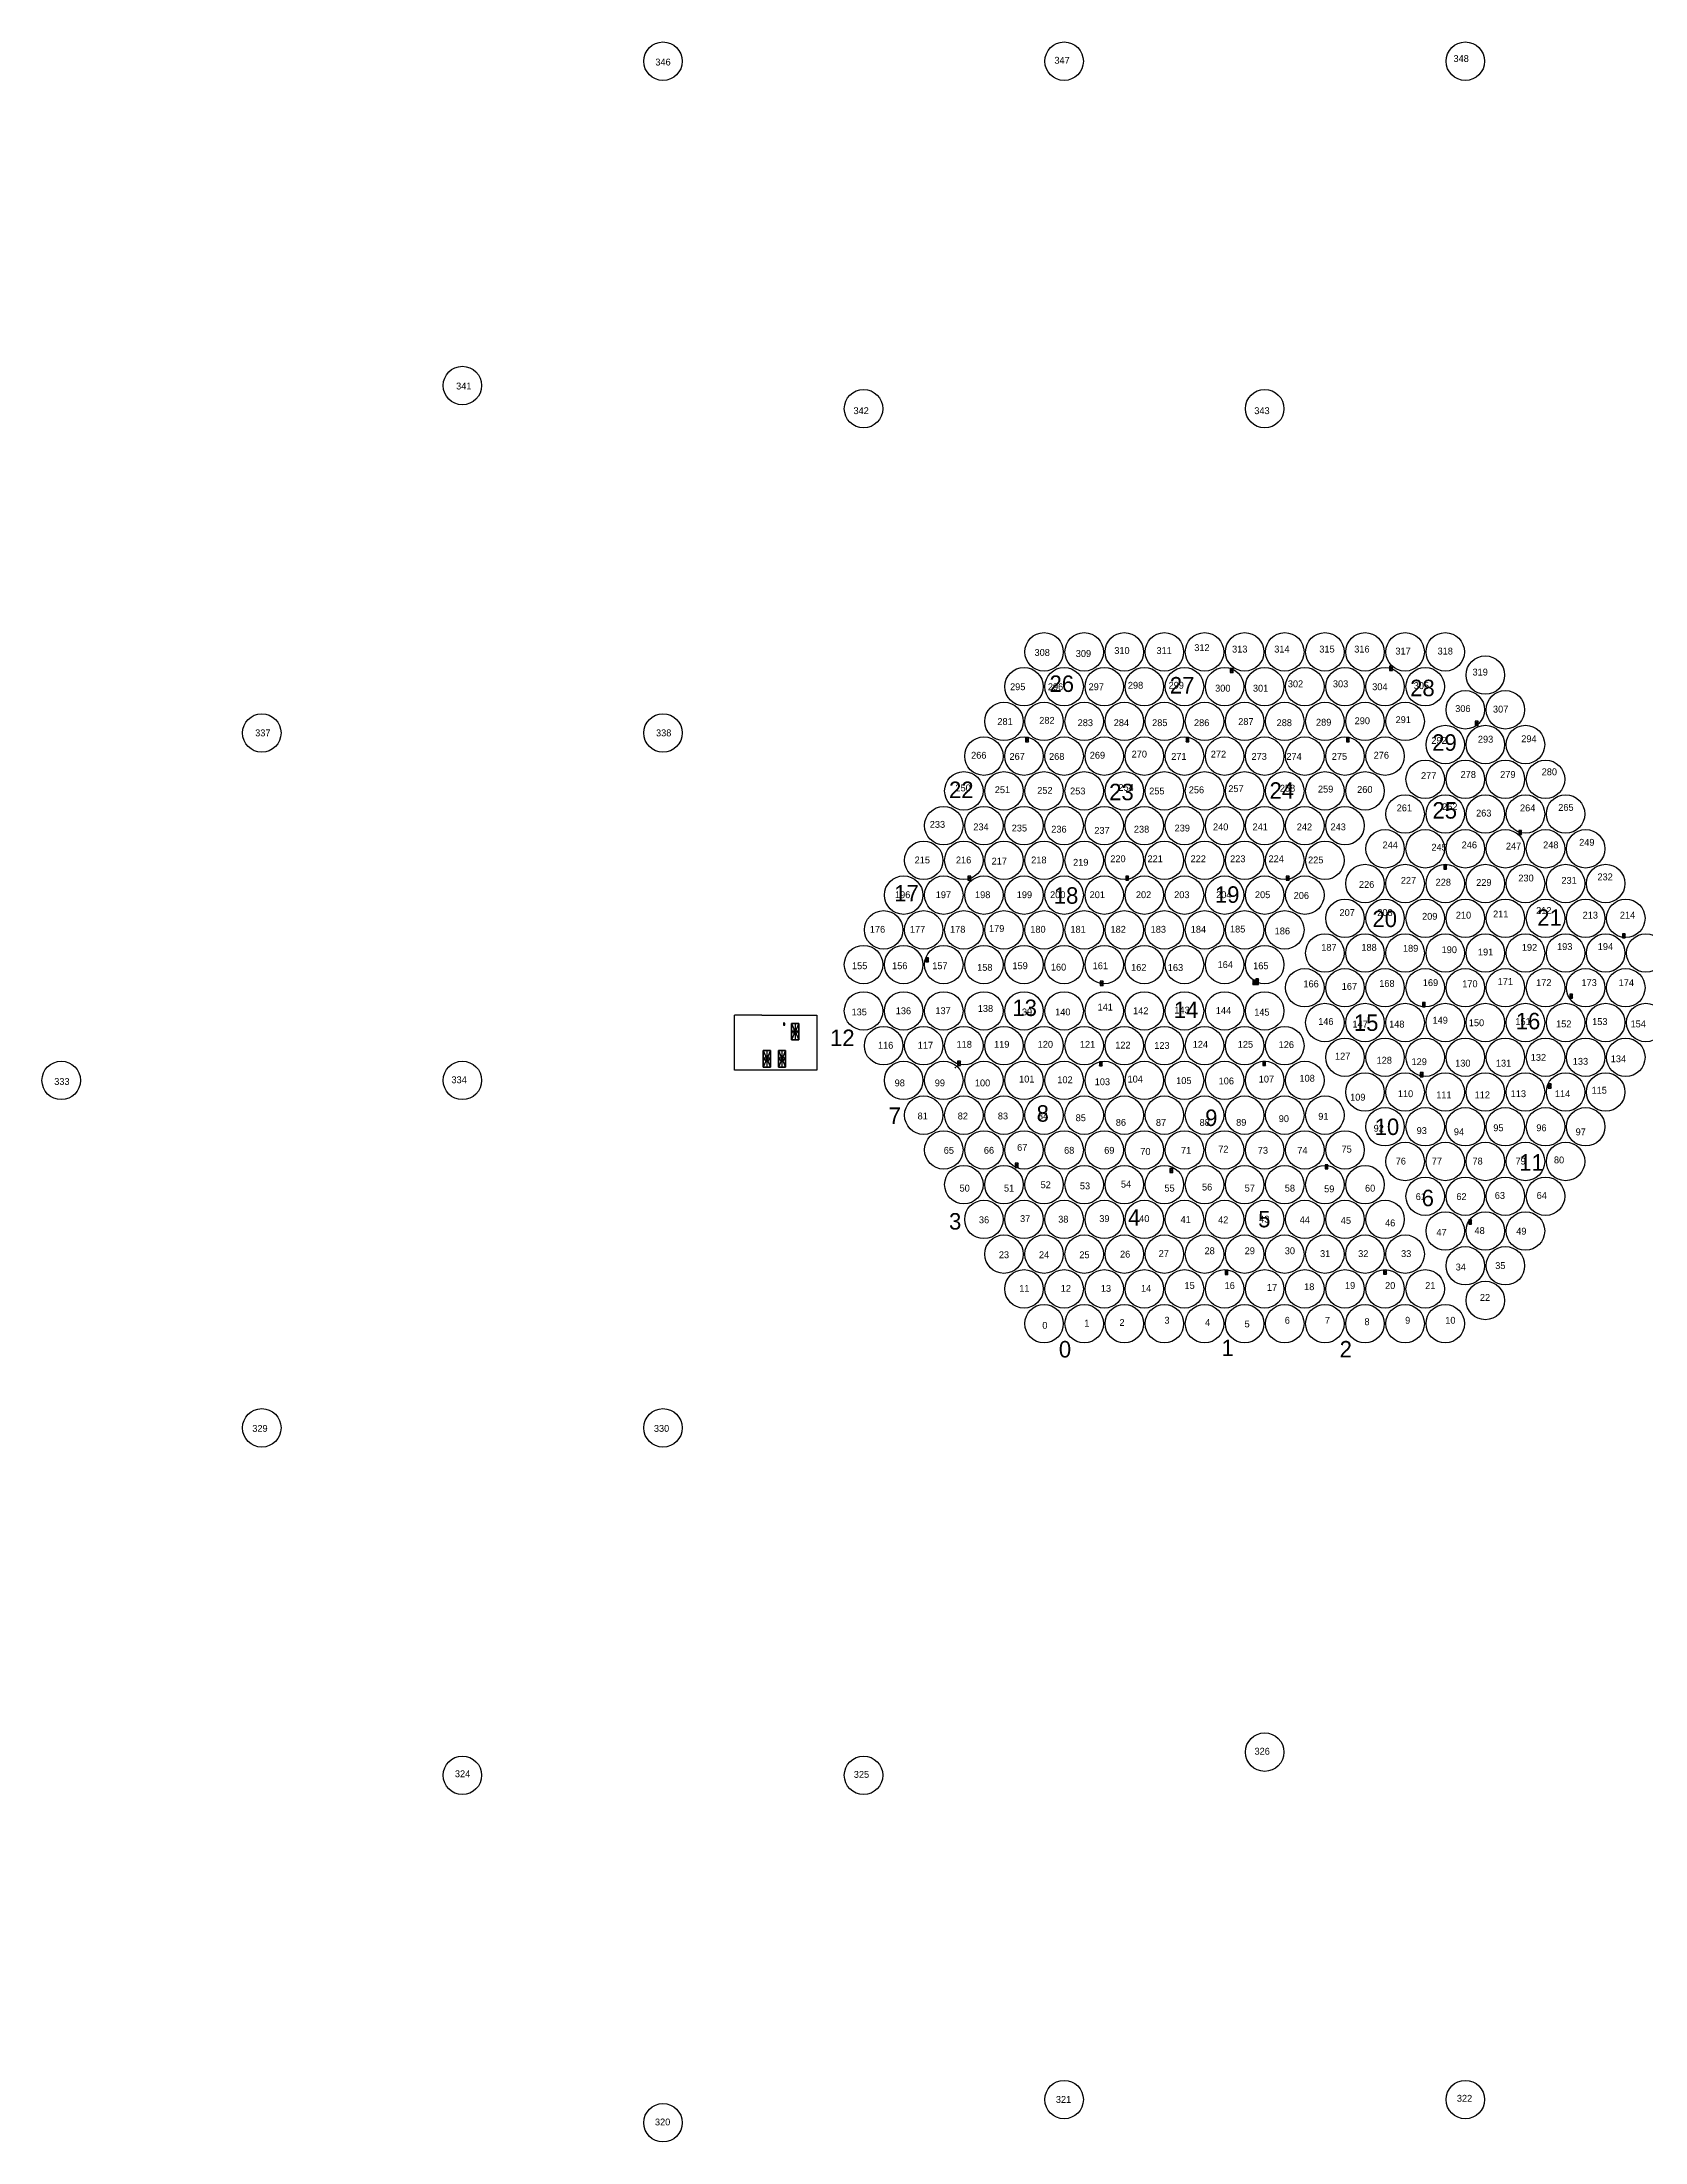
# Model space of a CAD drawing. Header units: millimetres. Extents: x 540537 to 541427, y 6600773 to 6601537.
# Drawn here: x 540537 to 541120, y 6600773 to 6601537 of the extents above; entities that cross this region are included whole.
import ezdxf

# ---------------------------------------------------------------- set-up
doc = ezdxf.new("R2010")
doc.units = ezdxf.units.MM
doc.layers.add('antNumbers', color=7, linetype='Continuous', transparency=0.6)
doc.layers.add('plinth', color=1, linetype='Continuous', transparency=0.4)
for name, color, linetype in [('ao_antennas_outriggers', 7, 'Continuous'), ('container', 6, 'Continuous'), ('n_zoneBlue', 5, 'Continuous'), ('n_zoneCyan', 4, 'Continuous'), ('n_zoneGreen', 3, 'Continuous'), ('n_zoneMagenta', 6, 'Continuous'), ('n_zoneRed', 1, 'Continuous')]:
    doc.layers.add(name, color=color, linetype=linetype)

# ---------------------------------------------------------------- blocks, each defined once
blk = doc.blocks.new('containerWithSites')
at = {"layer": 'container'}
for p, q in [((547161.12, 6600642.03), (547163.72, 6600642.03)), ((547162.42, 6600645.03), (547162.42, 6600639.03))]:
    blk.add_line(p, q, dxfattribs=at)
blk.add_lwpolyline([(547163.72, 6600639.03), (547163.72, 6600645.03), (547161.12, 6600645.03), (547161.12, 6600639.03)], close=True, dxfattribs=at)
blk.add_circle((547162.42, 6600642.03), 0.822, dxfattribs=at)

msp = doc.modelspace()

# ---------------------------------------------------------------- linework, layer by layer
at = {"layer": 'ao_antennas_outriggers'}
for centre in [(540762.9, 6601530.14), (540908.9, 6601530.14), (541054.9, 6601530.14), (540689.9, 6601412.13), (540835.9, 6601403.7), (540981.9, 6601403.7), (540616.9, 6601285.69), (540762.9, 6601285.69), (540543.9, 6601159.25), (540689.9, 6601159.25), (540616.9, 6601032.81), (540762.9, 6601032.81), (540981.9, 6600914.8), (540689.9, 6600906.37), (540835.9, 6600906.37), (540908.9, 6600788.36), (541054.9, 6600788.36), (540762.9, 6600779.93)]:
    msp.add_circle(centre, 7, dxfattribs=at)
at = {"layer": 'container'}
for p, q in [((540798.9, 6601183), (540788.9, 6601183)), ((540788.9, 6601163), (540788.9, 6601183)), ((540807.3, 6601180.14), (540806.77, 6601180.15)), ((540806.77, 6601180.15), (540806.77, 6601179.34)), ((540806.77, 6601179.34), (540807.3, 6601179.34)), ((540807.3, 6601179.34), (540807.3, 6601180.14)), ((540812.3, 6601180), (540809.7, 6601174)), ((540809.7, 6601180), (540812.3, 6601174)), ((540798.9, 6601163), (540788.9, 6601163))]:
    msp.add_line(p, q, dxfattribs=at)
at = {"layer": 'container', "color": 5}
for p, q in [((540802, 6601170.1), (540799.4, 6601164.1)), ((540799.4, 6601170.1), (540802, 6601164.1)), ((540807.5, 6601170.1), (540804.9, 6601164.1)), ((540804.9, 6601170.1), (540807.5, 6601164.1))]:
    msp.add_line(p, q, dxfattribs=at)
at = {"layer": 'container'}
msp.add_lwpolyline([(540798.9, 6601183), (540818.9, 6601183), (540818.9, 6601163), (540798.9, 6601163)], dxfattribs=at)
msp.add_lwpolyline([(540809.7, 6601174), (540809.7, 6601180), (540812.3, 6601180), (540812.3, 6601174)], close=True, dxfattribs=at)
at = {"layer": 'container', "color": 5}
for points in [[(540799.4, 6601164.1), (540799.4, 6601170.1), (540802, 6601170.1), (540802, 6601164.1)], [(540804.9, 6601164.1), (540804.9, 6601170.1), (540807.5, 6601170.1), (540807.5, 6601164.1)]]:
    msp.add_lwpolyline(points, close=True, dxfattribs=at)
at = {"layer": 'n_zoneBlue'}
for centre, radius in [((541033, 6601256.19), 7), ((540908.9, 6601251.97), 7), ((540923.5, 6601251.97), 7), ((540938.1, 6601251.97), 7), ((540952.7, 6601251.97), 7), ((540916.2, 6601239.33), 7), ((540930.8, 6601239.33), 7), ((540945.4, 6601239.33), 7), ((540960, 6601239.33), 7), ((541025.7, 6601243.54), 7), ((541040.3, 6601243.54), 7), ((541054.9, 6601243.54), 7), ((541069.5, 6601243.54), 7), ((541033, 6601230.9), 7), ((541047.6, 6601230.9), 7), ((541062.2, 6601230.9), 7), ((540908.9, 6601226.68), 7), ((540923.5, 6601226.68), 7), ((540938.1, 6601226.68), 7), ((540952.7, 6601226.68), 7), ((541025.7, 6601218.25), 7), ((541040.3, 6601218.25), 7), ((541054.9, 6601218.25), 7), ((541069.5, 6601218.25), 7), ((540901.6, 6601171.89), 7), ((540916.2, 6601171.89), 7), ((540930.8, 6601171.89), 7), ((540945.4, 6601171.89), 7), ((541011.1, 6601167.68), 7), ((541025.7, 6601167.68), 7), ((541040.3, 6601167.68), 7), ((541054.9, 6601167.68), 7), ((540869.35, 6601163.91), 0.1), ((540894.3, 6601159.25), 7), ((540908.9, 6601159.25), 7), ((540923.5, 6601159.25), 7), ((540938.1, 6601159.25), 7), ((541018.4, 6601155.03), 7), ((541033, 6601155.03), 7), ((541047.6, 6601155.03), 7), ((541062.2, 6601155.03), 7), ((540901.6, 6601146.6), 7), ((540916.2, 6601146.6), 7), ((540930.8, 6601146.6), 7), ((540945.4, 6601146.6), 7), ((541025.7, 6601142.39), 7), ((541040.3, 6601142.39), 7), ((541054.9, 6601142.39), 7)]:
    msp.add_circle(centre, radius, dxfattribs=at)
at = {"layer": 'n_zoneCyan'}
for centre in [(541003.8, 6601315.19), (541018.4, 6601315.19), (541033, 6601315.19), (541047.6, 6601315.19), (541025.7, 6601302.55), (541040.3, 6601302.55), (540865.1, 6601251.97), (540879.7, 6601251.97), (540894.3, 6601251.97), (540967.3, 6601251.97), (540981.9, 6601251.97), (540996.5, 6601251.97), (541011.1, 6601251.97), (540857.8, 6601239.33), (540872.4, 6601239.33), (540887, 6601239.33), (540901.6, 6601239.33), (540974.6, 6601239.33), (540989.2, 6601239.33), (541003.8, 6601239.33), (541018.4, 6601230.9), (541091.4, 6601230.9), (541106, 6601230.9), (540850.5, 6601226.68), (540865.1, 6601226.68), (540879.7, 6601226.68), (540894.3, 6601226.68), (540967.3, 6601226.68), (540981.9, 6601226.68), (540996.5, 6601226.68), (541011.1, 6601218.25), (541084.1, 6601218.25), (541113.3, 6601218.25), (541120.6, 6601205.61), (540865.1, 6601184.54), (540879.7, 6601184.54), (540843.2, 6601171.89), (540857.8, 6601171.89), (540872.4, 6601171.89), (540887, 6601171.89), (540960, 6601171.89), (540974.6, 6601171.89), (540989.2, 6601171.89), (541069.5, 6601167.68), (541084.1, 6601167.68), (541098.7, 6601167.68), (541113.3, 6601167.65), (540850.5, 6601159.25), (540865.1, 6601159.25), (540879.7, 6601159.25), (540952.7, 6601159.25), (540967.3, 6601159.25), (540981.9, 6601159.25), (540996.5, 6601159.25), (541076.8, 6601155.03), (541091.4, 6601155.03), (541106, 6601155.03), (540857.8, 6601146.6), (540872.4, 6601146.6), (540887, 6601146.6), (540960, 6601146.6), (540974.6, 6601146.6), (540989.2, 6601146.6), (541003.8, 6601146.6), (541069.5, 6601142.39), (541084.1, 6601142.39), (541098.7, 6601142.39), (541076.8, 6601129.75), (541091.4, 6601129.75), (540923.5, 6601108.67), (540887, 6601096.03), (540901.6, 6601096.03), (540916.2, 6601096.03), (540930.8, 6601096.03), (541003.8, 6601096.03), (541018.4, 6601096.03), (541033, 6601096.03), (540894.3, 6601083.38), (540908.9, 6601083.38), (540923.5, 6601083.38), (540938.1, 6601083.38), (541011.1, 6601083.38), (541025.7, 6601083.38), (541040.3, 6601083.38), (540901.6, 6601070.74), (540916.2, 6601070.74), (540930.8, 6601070.74), (541003.8, 6601070.74), (541018.4, 6601070.74), (541033, 6601070.74), (541047.6, 6601070.74)]:
    msp.add_circle(centre, 7, dxfattribs=at)
at = {"layer": 'n_zoneGreen'}
for centre in [(540945.4, 6601315.19), (540960, 6601315.19), (540974.6, 6601315.19), (540989.2, 6601315.19), (541062.2, 6601306.76), (540894.3, 6601302.55), (540952.7, 6601302.55), (540967.3, 6601302.55), (540981.9, 6601302.55), (541054.9, 6601294.12), (541069.5, 6601294.12), (540887, 6601289.9), (540901.6, 6601289.9), (540916.2, 6601289.9), (540879.7, 6601277.26), (540894.3, 6601277.26), (540908.9, 6601277.26), (540923.5, 6601277.26), (541047.6, 6601281.47), (541062.2, 6601281.47), (541076.8, 6601281.47), (541040.3, 6601268.83), (540872.4, 6601264.61), (540887, 6601264.61), (540901.6, 6601264.61), (540916.2, 6601264.61), (541098.7, 6601218.25), (540843.2, 6601214.04), (540857.8, 6601214.04), (540872.4, 6601214.04), (540887, 6601214.04), (540960, 6601214.04), (540974.6, 6601214.04), (540989.2, 6601214.04), (540835.9, 6601201.4), (540850.5, 6601201.4), (540865.1, 6601201.4), (540879.7, 6601201.4), (540952.7, 6601201.4), (540967.3, 6601201.4), (540981.9, 6601201.4), (541003.8, 6601205.61), (541076.8, 6601205.61), (541091.4, 6601205.61), (541106, 6601205.61), (540996.5, 6601192.97), (541069.5, 6601192.97), (541084.1, 6601192.97), (541098.7, 6601192.97), (541113.3, 6601192.97), (540835.9, 6601184.54), (540850.5, 6601184.54), (540952.7, 6601184.54), (540967.3, 6601184.54), (540981.9, 6601184.54), (541003.8, 6601180.32), (541076.8, 6601180.32), (541091.4, 6601180.32), (541106, 6601180.32), (541120.6, 6601180.32), (540865.1, 6601133.96), (540879.7, 6601133.96), (540894.3, 6601133.96), (540908.9, 6601133.96), (540872.4, 6601121.32), (540887, 6601121.32), (540901.6, 6601121.32), (540916.2, 6601121.32), (540879.7, 6601108.67), (540894.3, 6601108.67), (540908.9, 6601108.67), (540945.4, 6601096.03), (540960, 6601096.03), (540974.6, 6601096.03), (540989.2, 6601096.03), (540952.7, 6601083.38), (540967.3, 6601083.38), (540981.9, 6601083.38), (540996.5, 6601083.38), (540945.4, 6601070.74), (540960, 6601070.74), (540974.6, 6601070.74), (540989.2, 6601070.74)]:
    msp.add_circle(centre, 7, dxfattribs=at)
at = {"layer": 'n_zoneMagenta'}
for centre in [(540930.8, 6601289.9), (540945.4, 6601289.9), (540960, 6601289.9), (540974.6, 6601289.9), (540938.1, 6601277.26), (540952.7, 6601277.26), (540967.3, 6601277.26), (540981.9, 6601277.26), (541054.9, 6601268.83), (541069.5, 6601268.83), (541084.1, 6601268.83), (540930.8, 6601264.61), (540945.4, 6601264.61), (540960, 6601264.61), (540974.6, 6601264.61), (541047.6, 6601256.19), (541062.2, 6601256.19), (541076.8, 6601256.19), (541091.4, 6601256.19), (541084.1, 6601243.54), (541098.7, 6601243.54), (541076.8, 6601230.9), (540923.5, 6601133.96), (540938.1, 6601133.96), (540952.7, 6601133.96), (540967.3, 6601133.96), (541047.6, 6601129.75), (541062.2, 6601129.75), (540930.8, 6601121.32), (540945.4, 6601121.32), (540960, 6601121.32), (540974.6, 6601121.32), (541040.3, 6601117.1), (541054.9, 6601117.1), (541069.5, 6601117.1), (541084.1, 6601117.1), (540938.1, 6601108.67), (540952.7, 6601108.67), (540967.3, 6601108.67), (541047.6, 6601104.46), (541062.2, 6601104.46), (541076.8, 6601104.46), (541054.9, 6601091.81), (541069.5, 6601091.81), (541062.2, 6601079.17)]:
    msp.add_circle(centre, 7, dxfattribs=at)
at = {"layer": 'n_zoneRed'}
for centre in [(540901.6, 6601315.19), (540916.2, 6601315.19), (540930.8, 6601315.19), (540908.9, 6601302.55), (540923.5, 6601302.55), (540938.1, 6601302.55), (540996.5, 6601302.55), (541011.1, 6601302.55), (540989.2, 6601289.9), (541003.8, 6601289.9), (541018.4, 6601289.9), (541033, 6601289.9), (540996.5, 6601277.26), (541011.1, 6601277.26), (541025.7, 6601277.26), (540989.2, 6601264.61), (541003.8, 6601264.61), (541018.4, 6601264.61), (540901.6, 6601214.04), (540916.2, 6601214.04), (540930.8, 6601214.04), (540945.4, 6601214.04), (540894.3, 6601201.4), (540908.9, 6601201.4), (540923.5, 6601201.4), (540938.1, 6601201.4), (541018.4, 6601205.61), (541033, 6601205.61), (541047.6, 6601205.61), (541062.2, 6601205.61), (541011.1, 6601192.97), (541025.7, 6601192.97), (541040.3, 6601192.97), (541054.9, 6601192.97), (540894.3, 6601184.54), (540908.9, 6601184.54), (540923.5, 6601184.54), (540938.1, 6601184.54), (541018.4, 6601180.32), (541033, 6601180.32), (541047.6, 6601180.32), (541062.2, 6601180.32), (540981.9, 6601133.96), (540996.5, 6601133.96), (541011.1, 6601133.96), (541033, 6601129.75), (540989.2, 6601121.32), (541003.8, 6601121.32), (541018.4, 6601121.32), (540981.9, 6601108.67), (540996.5, 6601108.67), (541011.1, 6601108.67), (541025.7, 6601108.67)]:
    msp.add_circle(centre, 7, dxfattribs=at)
at = {"layer": 'plinth'}
for p, q in [((540969.38, 6601309.16), (540969.38, 6601307.66)), ((540970.38, 6601309.16), (540969.38, 6601309.16)), ((540969.38, 6601309.16), (540970.38, 6601307.66)), ((540970.38, 6601309.16), (540969.38, 6601307.66)), ((540969.38, 6601307.66), (540970.38, 6601307.66)), ((540970.38, 6601307.66), (540970.38, 6601309.16)), ((541027.36, 6601309.96), (541027.36, 6601308.46)), ((541028.36, 6601309.96), (541027.36, 6601309.96)), ((541027.36, 6601309.96), (541028.36, 6601308.46)), ((541028.36, 6601309.96), (541027.36, 6601308.46)), ((541027.36, 6601308.46), (541028.36, 6601308.46)), ((541028.36, 6601308.46), (541028.36, 6601309.96)), ((540894.87, 6601283.98), (540894.87, 6601282.48)), ((540895.87, 6601283.98), (540894.87, 6601283.98)), ((540894.87, 6601283.98), (540895.87, 6601282.48)), ((540895.87, 6601283.98), (540894.87, 6601282.48)), ((540894.87, 6601282.48), (540895.87, 6601282.48)), ((540895.87, 6601282.48), (540895.87, 6601283.98)), ((540953.27, 6601283.98), (540953.27, 6601282.48)), ((540954.27, 6601283.98), (540953.27, 6601283.98)), ((540953.27, 6601283.98), (540954.27, 6601282.48)), ((540954.27, 6601283.98), (540953.27, 6601282.48)), ((540953.27, 6601282.48), (540954.27, 6601282.48)), ((540954.27, 6601282.48), (540954.27, 6601283.98)), ((541011.67, 6601283.98), (541011.67, 6601282.48)), ((541012.67, 6601283.98), (541011.67, 6601283.98)), ((541011.67, 6601283.98), (541012.67, 6601282.48)), ((541012.67, 6601283.98), (541011.67, 6601282.48)), ((541011.67, 6601282.48), (541012.67, 6601282.48)), ((541012.67, 6601282.48), (541012.67, 6601283.98)), ((541058.55, 6601289.96), (541058.55, 6601288.46)), ((541059.55, 6601289.96), (541058.55, 6601289.96)), ((541058.55, 6601289.96), (541059.55, 6601288.46)), ((541059.55, 6601289.96), (541058.55, 6601288.46)), ((541058.55, 6601288.46), (541059.55, 6601288.46)), ((541059.55, 6601288.46), (541059.55, 6601289.96)), ((541074.34, 6601250.22), (541074.34, 6601248.72)), ((541075.34, 6601250.22), (541074.34, 6601250.22)), ((541074.34, 6601250.22), (541075.34, 6601248.72)), ((541075.34, 6601250.22), (541074.34, 6601248.72)), ((541074.34, 6601248.72), (541075.34, 6601248.72)), ((541075.34, 6601248.72), (541075.34, 6601250.22)), ((541047.1, 6601237.64), (541047.1, 6601236.14)), ((541048.1, 6601237.64), (541047.1, 6601237.64)), ((541047.1, 6601237.64), (541048.1, 6601236.14)), ((541048.1, 6601237.64), (541047.1, 6601236.14)), ((541048.1, 6601236.14), (541048.1, 6601237.64)), ((540873.89, 6601233.6), (540873.89, 6601232.1)), ((540874.89, 6601233.6), (540873.89, 6601233.6)), ((540873.89, 6601233.6), (540874.89, 6601232.1)), ((540874.89, 6601233.6), (540873.89, 6601232.1)), ((540873.89, 6601232.1), (540874.89, 6601232.1)), ((540874.89, 6601232.1), (540874.89, 6601233.6)), ((540931.34, 6601233.59), (540931.34, 6601232.09)), ((540932.34, 6601233.59), (540931.34, 6601233.59)), ((540931.34, 6601233.59), (540932.34, 6601232.09)), ((540932.34, 6601233.59), (540931.34, 6601232.09)), ((540931.34, 6601232.09), (540932.34, 6601232.09)), ((540932.34, 6601232.09), (540932.34, 6601233.59)), ((540989.74, 6601233.59), (540989.74, 6601232.09)), ((540990.74, 6601233.59), (540989.74, 6601233.59)), ((540989.74, 6601233.59), (540990.74, 6601232.09)), ((540990.74, 6601233.59), (540989.74, 6601232.09)), ((540989.74, 6601232.09), (540990.74, 6601232.09)), ((540990.74, 6601232.09), (540990.74, 6601233.59)), ((541047.1, 6601236.14), (541048.1, 6601236.14)), ((541112.08, 6601212.58), (541112.08, 6601211.08)), ((541113.08, 6601212.58), (541112.08, 6601212.58)), ((541112.08, 6601212.58), (541113.08, 6601211.08)), ((541113.08, 6601212.58), (541112.08, 6601211.08)), ((541112.08, 6601211.08), (541113.08, 6601211.08)), ((541113.08, 6601211.08), (541113.08, 6601212.58)), ((540858.59, 6601203.85), (540858.59, 6601202.35)), ((540859.59, 6601203.85), (540858.59, 6601203.85)), ((540858.59, 6601203.85), (540859.59, 6601202.35)), ((540859.59, 6601203.85), (540858.59, 6601202.35)), ((540858.59, 6601202.35), (540859.59, 6601202.35)), ((540859.59, 6601202.35), (540859.59, 6601203.85)), ((540922.07, 6601195.33), (540922.07, 6601193.83)), ((540923.07, 6601195.33), (540922.07, 6601195.33)), ((540922.07, 6601195.33), (540923.07, 6601193.83)), ((540923.07, 6601195.33), (540922.07, 6601193.83)), ((540922.07, 6601193.83), (540923.07, 6601193.83)), ((540923.07, 6601193.83), (540923.07, 6601195.33)), ((540977.54, 6601195.68), (540977.54, 6601194.18)), ((540978.54, 6601195.68), (540977.54, 6601195.68)), ((540977.54, 6601195.68), (540978.54, 6601194.18)), ((540978.54, 6601195.68), (540977.54, 6601194.18)), ((540977.54, 6601194.18), (540978.54, 6601194.18)), ((540978.54, 6601194.18), (540978.54, 6601195.68)), ((541092.93, 6601190.67), (541092.93, 6601189.17)), ((541093.93, 6601190.67), (541092.93, 6601190.67)), ((541092.93, 6601190.67), (541093.93, 6601189.17)), ((541093.93, 6601190.67), (541092.93, 6601189.17)), ((541093.93, 6601189.17), (541093.93, 6601190.67)), ((541039.35, 6601187.55), (541039.35, 6601186.05)), ((541040.35, 6601187.55), (541039.35, 6601187.55)), ((541039.35, 6601187.55), (541040.35, 6601186.05)), ((541040.35, 6601187.55), (541039.35, 6601186.05)), ((541039.35, 6601186.05), (541040.35, 6601186.05)), ((541040.35, 6601186.05), (541040.35, 6601187.55)), ((541092.93, 6601189.17), (541093.93, 6601189.17)), ((540870.14, 6601166.23), (540870.14, 6601164.73)), ((540871.14, 6601166.23), (540870.14, 6601166.23)), ((540870.14, 6601166.23), (540871.14, 6601164.73)), ((540871.14, 6601166.23), (540870.14, 6601164.73)), ((540870.14, 6601164.73), (540871.14, 6601164.73)), ((540871.14, 6601164.73), (540871.14, 6601166.23)), ((540921.71, 6601166.05), (540921.71, 6601164.55)), ((540922.71, 6601166.05), (540921.71, 6601166.05)), ((540921.71, 6601166.05), (540922.71, 6601164.55)), ((540922.71, 6601166.05), (540921.71, 6601164.55)), ((540921.71, 6601164.55), (540922.71, 6601164.55)), ((540922.71, 6601164.55), (540922.71, 6601166.05)), ((540981.17, 6601166.17), (540981.17, 6601164.67)), ((540982.17, 6601166.17), (540981.17, 6601166.17)), ((540981.17, 6601166.17), (540982.17, 6601164.67)), ((540982.17, 6601166.17), (540981.17, 6601164.67)), ((540981.17, 6601164.67), (540982.17, 6601164.67)), ((540982.17, 6601164.67), (540982.17, 6601166.17)), ((541038.53, 6601162.1), (541038.53, 6601160.6)), ((541039.53, 6601162.1), (541038.53, 6601162.1)), ((541038.53, 6601162.1), (541039.53, 6601160.6)), ((541039.53, 6601162.1), (541038.53, 6601160.6)), ((541038.53, 6601160.6), (541039.53, 6601160.6)), ((541039.53, 6601160.6), (541039.53, 6601162.1)), ((541085.11, 6601157.95), (541085.11, 6601156.45)), ((541086.11, 6601157.95), (541085.11, 6601157.95)), ((541085.11, 6601157.95), (541086.11, 6601156.45)), ((541086.11, 6601157.95), (541085.11, 6601156.45)), ((541085.11, 6601156.45), (541086.11, 6601156.45)), ((541086.11, 6601156.45), (541086.11, 6601157.95)), ((540891.12, 6601129.09), (540891.12, 6601127.59)), ((540892.12, 6601129.09), (540891.12, 6601129.09)), ((540891.12, 6601129.09), (540892.12, 6601127.59)), ((540892.12, 6601129.09), (540891.12, 6601127.59)), ((540891.12, 6601127.59), (540892.12, 6601127.59)), ((540891.12, 6601127.59), (540891.24, 6601127.59)), ((540892.12, 6601127.59), (540891.83, 6601127.59)), ((540892.12, 6601127.59), (540892.12, 6601129.09)), ((540892.12, 6601127.59), (540892.12, 6601127.59)), ((540947.41, 6601127.25), (540947.41, 6601125.75)), ((540948.41, 6601127.25), (540947.41, 6601127.25)), ((540947.41, 6601127.25), (540948.41, 6601125.75)), ((540948.41, 6601127.25), (540947.41, 6601125.75)), ((540947.41, 6601127.25), (540947.41, 6601125.75)), ((540948.41, 6601127.25), (540947.41, 6601127.25)), ((540947.41, 6601127.25), (540948.41, 6601125.75)), ((540948.41, 6601127.25), (540947.41, 6601125.75)), ((540947.41, 6601125.75), (540948.41, 6601125.75)), ((540947.41, 6601125.75), (540948.41, 6601125.75)), ((540948.41, 6601125.75), (540948.41, 6601127.25)), ((540948.41, 6601125.75), (540948.41, 6601127.25)), ((541003.88, 6601128.57), (541003.88, 6601127.07)), ((541004.88, 6601128.57), (541003.88, 6601128.57)), ((541003.88, 6601128.57), (541004.88, 6601127.07)), ((541004.88, 6601128.57), (541003.88, 6601127.07)), ((541003.88, 6601128.57), (541003.88, 6601127.07)), ((541004.88, 6601128.57), (541003.88, 6601128.57)), ((541003.88, 6601128.57), (541004.88, 6601127.07)), ((541004.88, 6601128.57), (541003.88, 6601127.07)), ((541003.88, 6601127.07), (541004.88, 6601127.07)), ((541003.88, 6601127.07), (541004.88, 6601127.07)), ((541004.88, 6601127.07), (541004.88, 6601128.57)), ((541004.88, 6601127.07), (541004.88, 6601128.57)), ((541056.2, 6601108.46), (541056.2, 6601106.96)), ((541057.2, 6601108.46), (541056.2, 6601108.46)), ((541056.2, 6601108.46), (541057.2, 6601106.96)), ((541057.2, 6601108.46), (541056.2, 6601106.96)), ((541056.2, 6601108.46), (541056.2, 6601106.96)), ((541057.2, 6601108.46), (541056.2, 6601108.46)), ((541056.2, 6601108.46), (541057.2, 6601106.96)), ((541057.2, 6601108.46), (541056.2, 6601106.96)), ((541056.2, 6601106.96), (541057.2, 6601106.96)), ((541056.2, 6601106.96), (541057.2, 6601106.96)), ((541057.2, 6601106.96), (541057.2, 6601108.46)), ((541057.2, 6601106.96), (541057.2, 6601108.46)), ((540967.52, 6601090.14), (540967.52, 6601088.64)), ((540968.52, 6601090.14), (540967.52, 6601090.14)), ((540967.52, 6601090.14), (540968.52, 6601088.64)), ((540968.52, 6601090.14), (540967.52, 6601088.64)), ((540967.52, 6601090.14), (540967.52, 6601088.64)), ((540968.52, 6601090.14), (540967.52, 6601090.14)), ((540967.52, 6601090.14), (540968.52, 6601088.64)), ((540968.52, 6601090.14), (540967.52, 6601088.64)), ((540967.52, 6601088.64), (540968.52, 6601088.64)), ((540967.52, 6601088.64), (540968.52, 6601088.64)), ((540968.52, 6601088.64), (540968.52, 6601090.14)), ((540968.52, 6601088.64), (540968.52, 6601090.14)), ((541025.17, 6601090.23), (541025.17, 6601088.73)), ((541026.17, 6601090.23), (541025.17, 6601090.23)), ((541025.17, 6601090.23), (541026.17, 6601088.73)), ((541026.17, 6601090.23), (541025.17, 6601088.73)), ((541025.17, 6601090.23), (541025.17, 6601088.73)), ((541026.17, 6601090.23), (541025.17, 6601090.23)), ((541025.17, 6601090.23), (541026.17, 6601088.73)), ((541026.17, 6601090.23), (541025.17, 6601088.73)), ((541025.17, 6601088.73), (541026.17, 6601088.73)), ((541025.17, 6601088.73), (541026.17, 6601088.73)), ((541026.17, 6601088.73), (541026.17, 6601090.23)), ((541026.17, 6601088.73), (541026.17, 6601090.23))]:
    msp.add_line(p, q, dxfattribs=at)
at = {"layer": 'plinth', "color": 8}
for p, q in [((540978.62, 6601196.22), (540978.62, 6601194.72)), ((540979.62, 6601196.22), (540978.62, 6601196.22)), ((540978.62, 6601196.22), (540979.62, 6601194.72)), ((540979.62, 6601196.22), (540978.62, 6601194.72)), ((540978.62, 6601194.72), (540979.62, 6601194.72)), ((540979.62, 6601194.72), (540979.62, 6601196.22))]:
    msp.add_line(p, q, dxfattribs=at)
at = {"layer": 'plinth', "color": 2}
for p, q in [((540978.63, 6601195.68), (540978.63, 6601194.18)), ((540979.63, 6601195.68), (540978.63, 6601195.68)), ((540978.63, 6601195.68), (540979.63, 6601194.18)), ((540979.63, 6601195.68), (540978.63, 6601194.18)), ((540978.63, 6601194.18), (540979.63, 6601194.18)), ((540979.63, 6601194.18), (540979.63, 6601195.68))]:
    msp.add_line(p, q, dxfattribs=at)
at = {"layer": 'plinth'}
for centre in [(540969.5, 6601307.81), (540970.09, 6601308.55), (541027.48, 6601308.61), (541028.07, 6601309.35), (540894.99, 6601282.63), (540895.58, 6601283.37), (540953.39, 6601282.63), (540953.98, 6601283.37), (541011.79, 6601282.63), (541012.38, 6601283.37), (541058.67, 6601288.61), (541059.26, 6601289.35), (541074.46, 6601248.87), (541075.05, 6601249.61), (541047.81, 6601237.03), (540874.01, 6601232.25), (540874.6, 6601232.99), (540931.46, 6601232.24), (540932.05, 6601232.98), (540989.86, 6601232.24), (540990.45, 6601232.98), (541047.22, 6601236.29), (541112.2, 6601211.23), (541112.79, 6601211.97), (540858.71, 6601202.5), (540859.3, 6601203.24), (540922.19, 6601193.98), (540922.78, 6601194.72), (540977.66, 6601194.33), (540978.25, 6601195.07), (541039.47, 6601186.2), (541040.06, 6601186.94), (541093.05, 6601189.32), (541093.64, 6601190.06), (540870.26, 6601164.88), (540870.85, 6601165.62), (540921.83, 6601164.7), (540922.42, 6601165.44), (540981.29, 6601164.82), (540981.88, 6601165.56), (541038.65, 6601160.75), (541039.24, 6601161.49), (541085.23, 6601156.6), (541085.82, 6601157.34), (540891.24, 6601127.74), (540891.83, 6601128.48), (540947.53, 6601125.9), (540948.12, 6601126.65), (541004, 6601127.22), (541004.59, 6601127.96), (541056.32, 6601107.11), (541056.91, 6601107.85), (540967.64, 6601088.79), (540968.23, 6601089.54), (541025.29, 6601088.88), (541025.88, 6601089.62)]:
    msp.add_circle(centre, 0.055, dxfattribs=at)
at = {"layer": 'plinth', "color": 8}
for centre in [(540978.74, 6601194.87), (540979.33, 6601195.61)]:
    msp.add_circle(centre, 0.055, dxfattribs=at)
at = {"layer": 'plinth', "color": 2}
for centre in [(540978.75, 6601194.33), (540979.34, 6601195.07)]:
    msp.add_circle(centre, 0.055, dxfattribs=at)

# ---------------------------------------------------------------- block references
at = {"layer": 'container', "color": 5}
for p in [(-6351.42, 534.97), (-6361.72, 525.07), (-6356.22, 525.07)]:
    msp.add_blockref('containerWithSites', p, dxfattribs=at)

# ---------------------------------------------------------------- texts
at = {"layer": 'antNumbers', "char_height": 2.5, "width": 16.5308, "attachment_point": 1}
for s, insert in [('{346}', (540760.13, 6601531.09)), ('{347}', (540905.36, 6601531.73)), ('{348}', (541050.59, 6601532.37)), ('{341}', (540687.62, 6601413.19)), ('{342}', (540832.23, 6601404.22)), ('{343}', (540978.11, 6601404.22)), ('{308}', (540898.12, 6601316.23)), ('{309}', (540913.13, 6601315.86)), ('{310}', (540927.15, 6601316.93)), ('{311}', (540942.5, 6601316.93)), ('{312}', (540956.26, 6601317.99)), ('{313}', (540970.02, 6601317.46)), ('{314}', (540985.37, 6601317.46)), ('{315}', (541001.78, 6601317.46)), ('{316}', (541014.48, 6601317.46)), ('{317}', (541029.46, 6601316.74)), ('{318}', (541044.81, 6601316.74)), ('{319}', (541057.52, 6601309.1)), ('{295}', (540889.22, 6601303.76)), ('{296}', (540902.98, 6601303.76)), ('{297}', (540917.8, 6601303.76)), ('{298}', (540932.09, 6601304.29)), ('{299}', (540946.91, 6601304.29)), ('{300}', (540963.85, 6601303.23)), ('{301}', (540977.61, 6601303.23)), ('{302}', (540990.31, 6601304.82)), ('{303}', (541006.72, 6601304.82)), ('{304}', (541021.01, 6601303.76)), ('{305}', (541036.14, 6601304.15)), ('{281}', (540884.6, 6601291.1)), ('{282}', (540899.85, 6601291.53)), ('{283}', (540913.82, 6601290.68)), ('{284}', (540926.95, 6601290.68)), ('{285}', (540940.92, 6601290.68)), ('{286}', (540956.16, 6601290.68)), ('{287}', (540972.25, 6601291.1)), ('{288}', (540986.23, 6601290.68)), ('{289}', (541000.57, 6601290.84)), ('{290}', (541014.63, 6601291.38)), ('{291}', (541029.53, 6601291.78)), ('{306}', (541051.22, 6601295.82)), ('{307}', (541064.97, 6601295.61)), ('{337}', (540614.48, 6601286.97)), ('{338}', (540760.37, 6601286.97)), ('{292}', (541042.55, 6601284.23)), ('{293}', (541059.49, 6601284.66)), ('{294}', (541075.27, 6601284.83)), ('{266}', (540875.04, 6601278.83)), ('{267}', (540889.01, 6601278.41)), ('{268}', (540903.41, 6601278.41)), ('{269}', (540918.23, 6601278.83)), ('{270}', (540933.47, 6601279.25)), ('{271}', (540947.87, 6601278.41)), ('{272}', (540962.27, 6601279.25)), ('{273}', (540977.09, 6601278.41)), ('{274}', (540989.79, 6601278.41)), ('{275}', (541006.3, 6601278.41)), ('{276}', (541021.55, 6601278.83)), ('{254}', (540928.64, 6601267.12)), ('{277}', (541038.79, 6601271.41)), ('{278}', (541053.19, 6601271.83)), ('{279}', (541067.59, 6601271.83)), ('{280}', (541082.7, 6601272.8)), ('{250}', (540869.35, 6601266.94)), ('{251}', (540883.66, 6601266.29)), ('{252}', (540899.1, 6601266.05)), ('{253}', (540911.07, 6601265.82)), ('{255}', (540939.86, 6601265.82)), ('{256}', (540954.26, 6601266.25)), ('{257}', (540968.65, 6601266.67)), ('{258}', (540987.41, 6601266.82)), ('{259}', (541001.28, 6601266.52)), ('{260}', (541015.54, 6601266.39)), ('{261}', (541029.94, 6601259.67)), ('{262}', (541046.45, 6601260.1)), ('{264}', (541074.82, 6601259.67)), ('{265}', (541088.73, 6601259.85)), ('{233}', (540860, 6601253.68)), ('{234}', (540875.85, 6601252.76)), ('{235}', (540889.83, 6601252.34)), ('{236}', (540904.22, 6601251.92)), ('{238}', (540934.29, 6601251.92)), ('{239}', (540949.11, 6601252.34)), ('{240}', (540963.08, 6601252.76)), ('{241}', (540977.48, 6601252.76)), ('{242}', (540993.57, 6601252.76)), ('{243}', (541005.85, 6601252.76)), ('{263}', (541058.83, 6601257.79)), ('{237}', (540919.89, 6601251.49)), ('{244}', (541024.79, 6601246.19)), ('{245}', (541042.57, 6601245.34)), ('{246}', (541053.58, 6601246.19)), ('{247}', (541069.67, 6601245.77)), ('{248}', (541083.22, 6601246.19)), ('{249}', (541096.34, 6601247.14)), ('{215}', (540854.49, 6601240.72)), ('{216}', (540869.52, 6601240.72)), ('{217}', (540882.51, 6601240.3)), ('{218}', (540896.91, 6601240.72)), ('{219}', (540912.15, 6601239.87)), ('{220}', (540925.7, 6601241.15)), ('{221}', (540939.25, 6601241.15)), ('{222}', (540954.92, 6601241.15)), ('{223}', (540969.31, 6601241.15)), ('{224}', (540983.29, 6601241.15)), ('{225}', (540997.68, 6601240.72)), ('{226}', (541016.2, 6601231.83)), ('{227}', (541031.44, 6601233.3)), ('{228}', (541044.1, 6601232.64)), ('{229}', (541058.86, 6601232.55)), ('{230}', (541074.21, 6601234.15)), ('{231}', (541089.88, 6601233.3)), ('{232}', (541103, 6601234.57)), ('{196}', (540847.34, 6601228.08)), ('{197}', (540862.18, 6601228.08)), ('{198}', (540876.47, 6601228.08)), ('{199}', (540891.66, 6601228.08)), ('{200}', (540903.79, 6601228.08)), ('{201}', (540918.18, 6601228.08)), ('{202}', (540935.01, 6601228.08)), ('{203}', (540948.94, 6601228.08)), ('{204}', (540964.22, 6601228.08)), ('{205}', (540978.34, 6601228.08)), ('{206}', (540992.44, 6601227.8)), ('{207}', (541009.12, 6601221.59)), ('{208}', (541022.87, 6601221.59)), ('{212}', (541080.67, 6601222.33)), ('{176}', (540838.18, 6601215.49)), ('{177}', (540852.78, 6601215.49)), ('{178}', (540867.38, 6601215.49)), ('{179}', (540881.56, 6601215.78)), ('{180}', (540896.58, 6601215.49)), ('{181}', (540911.18, 6601215.49)), ('{182}', (540925.78, 6601215.49)), ('{183}', (540940.38, 6601215.49)), ('{184}', (540954.98, 6601215.49)), ('{185}', (540969.26, 6601215.58)), ('{186}', (540985.53, 6601214.88)), ('{209}', (541039.17, 6601220.21)), ('{210}', (541051.45, 6601220.64)), ('{211}', (541065, 6601221.06)), ('{213}', (541097.6, 6601220.64)), ('{214}', (541111.15, 6601220.64)), ('{187}', (541002.48, 6601208.92)), ('{188}', (541017.08, 6601208.92)), ('{189}', (541032.21, 6601208.58)), ('{190}', (541046.28, 6601208.07)), ('{191}', (541059.5, 6601207.23)), ('{192}', (541075.48, 6601208.92)), ('{193}', (541088.29, 6601209.2)), ('{194}', (541103.11, 6601209.2)), ('{155}', (540831.69, 6601202.23)), ('{156}', (540846.29, 6601202.23)), ('{157}', (540860.89, 6601202.23)), ('{158}', (540877.24, 6601201.63)), ('{159}', (540890.09, 6601202.23)), ('{160}', (540904.07, 6601201.72)), ('{161}', (540919.29, 6601202.23)), ('{162}', (540933.27, 6601201.64)), ('{163}', (540946.63, 6601201.59)), ('{164}', (540964.76, 6601202.65)), ('{165}', (540977.69, 6601202.23)), ('{166}', (540995.99, 6601195.65)), ('{167}', (541009.93, 6601194.71)), ('{168}', (541023.58, 6601195.79)), ('{169}', (541039.44, 6601196.08)), ('{170}', (541053.79, 6601195.65)), ('{171}', (541066.69, 6601196.5)), ('{172}', (541080.67, 6601196.08)), ('{173}', (541097.18, 6601196.08)), ('{174}', (541110.73, 6601196.08)), ('{135}', (540831.53, 6601185.41)), ('{136}', (540847.62, 6601185.84)), ('{137}', (540862.04, 6601185.87)), ('{138}', (540877.48, 6601186.69)), ('{139}', (540891.67, 6601185.41)), ('{140}', (540905.63, 6601185.41)), ('{141}', (540921.07, 6601187.17)), ('{142}', (540934, 6601185.84)), ('{143}', (540949, 6601186.1)), ('{144}', (540964.1, 6601185.93)), ('{145}', (540978.07, 6601185.34)), ('{146}', (541001.36, 6601181.95)), ('{147}', (541013.84, 6601180.99)), ('{148}', (541027.18, 6601180.99)), ('{149}', (541042.97, 6601182.4)), ('{150}', (541056.18, 6601181.49)), ('{151}', (541073.12, 6601181.92)), ('{152}', (541087.94, 6601181.07)), ('{153}', (541101.06, 6601181.92)), ('{154}', (541115.04, 6601181.07)), ('{116}', (540841.14, 6601173.29)), ('{117}', (540855.63, 6601173.29)), ('{118}', (540869.75, 6601173.63)), ('{119}', (540883.4, 6601173.63)), ('{120}', (540899.28, 6601173.63)), ('{121}', (540914.63, 6601173.63)), ('{122}', (540927.5, 6601173.36)), ('{123}', (540941.7, 6601173.23)), ('{124}', (540955.7, 6601173.63)), ('{125}', (540972.09, 6601173.63)), ('{126}', (540986.97, 6601173.53)), ('{127}', (541007.48, 6601169.33)), ('{128}', (541022.62, 6601167.84)), ('{132}', (541078.73, 6601168.89)), ('{134}', (541107.84, 6601168.37)), ('{333}', (540541.35, 6601160.1)), ('{334}', (540685.92, 6601160.74)), ('{101}', (540892.51, 6601160.99)), ('{102}', (540906.42, 6601160.72)), ('{104}', (540931.98, 6601160.99)), ('{105}', (540949.67, 6601160.43)), ('{106}', (540965.13, 6601160.31)), ('{107}', (540979.73, 6601160.99)), ('{108}', (540994.55, 6601161.28)), ('{129}', (541035.33, 6601167.31)), ('{130}', (541051.21, 6601166.78)), ('{131}', (541066.03, 6601166.78)), ('{133}', (541094.02, 6601167.45)), ('{98}', (540847.21, 6601159.59)), ('{99}', (540861.81, 6601159.59)), ('{100}', (540876.41, 6601159.59)), ('{103}', (540920.03, 6601160.01)), ('{109}', (541012.99, 6601154.39)), ('{110}', (541030.35, 6601155.66)), ('{111}', (541044.32, 6601155.24)), ('{112}', (541058.3, 6601155.24)), ('{113}', (541071.42, 6601155.66)), ('{114}', (541087.51, 6601155.66)), ('{115}', (541100.85, 6601156.93)), ('{81}', (540855.57, 6601147.55)), ('{82}', (540870.17, 6601147.55)), ('{83}', (540884.77, 6601147.55)), ('{84}', (540899.37, 6601147.55)), ('{85}', (540913.1, 6601146.92)), ('{86}', (540927.7, 6601145.22)), ('{87}', (540942.3, 6601145.22)), ('{88}', (540958.2, 6601145.22)), ('{89}', (540971.5, 6601145.22)), ('{90}', (540987, 6601146.58)), ('{91}', (541001.39, 6601147.43)), ('{92}', (541021.53, 6601143.08)), ('{93}', (541037.19, 6601142.23)), ('{94}', (541050.74, 6601141.81)), ('{95}', (541065.09, 6601143.26)), ('{96}', (541080.75, 6601143.26)), ('{97}', (541095.05, 6601141.78)), ('{65}', (540865.08, 6601135.06)), ('{66}', (540879.68, 6601135.06)), ('{67}', (540891.79, 6601136.11)), ('{68}', (540908.88, 6601135.06)), ('{69}', (540923.48, 6601135.06)), ('{70}', (540936.61, 6601134.64)), ('{71}', (540951.43, 6601135.06)), ('{72}', (540964.98, 6601135.48)), ('{73}', (540979.38, 6601135.06)), ('{74}', (540993.77, 6601135.06)), ('{75}', (541009.86, 6601135.48)), ('{76}', (541029.57, 6601131.14)), ('{77}', (541042.7, 6601131.14)), ('{78}', (541057.52, 6601131.14)), ('{79}', (541073.19, 6601131.14)), ('{80}', (541087.16, 6601131.56)), ('{52}', (540900.33, 6601122.53)), ('{53}', (540914.63, 6601122.12)), ('{54}', (540929.56, 6601122.74)), ('{50}', (540870.84, 6601121.29)), ('{51}', (540887, 6601121.29)), ('{55}', (540945.4, 6601121.29)), ('{56}', (540959.08, 6601121.69)), ('{57}', (540974.6, 6601121.29)), ('{58}', (540989.2, 6601121.29)), ('{59}', (541003.52, 6601121.04)), ('{60}', (541018.4, 6601121.29)), ('{61}', (541036.84, 6601118.21)), ('{62}', (541051.66, 6601118.21)), ('{63}', (541065.63, 6601118.64)), ('{64}', (541080.88, 6601118.64)), ('{36}', (540877.89, 6601109.77)), ('{37}', (540892.85, 6601110.21)), ('{38}', (540906.73, 6601109.99)), ('{39}', (540921.69, 6601110.21)), ('{40}', (540936.21, 6601110.21)), ('{41}', (540951.27, 6601109.88)), ('{42}', (540964.93, 6601109.76)), ('{43}', (540979.89, 6601109.98)), ('{44}', (540994.63, 6601109.76)), ('{45}', (541009.59, 6601109.55)), ('{46}', (541025.7, 6601108.64)), ('{47}', (541044.39, 6601105.2)), ('{48}', (541058.26, 6601105.85)), ('{49}', (541073.44, 6601105.63)), ('{23}', (540885.14, 6601097.05)), ('{24}', (540899.74, 6601097.05)), ('{25}', (540914.43, 6601097.05)), ('{26}', (540929.24, 6601097.28)), ('{27}', (540943.31, 6601097.51)), ('{28}', (540960, 6601098.5)), ('{29}', (540974.6, 6601098.5)), ('{30}', (540989.2, 6601098.5)), ('{31}', (541002.03, 6601097.46)), ('{32}', (541015.91, 6601097.46)), ('{33}', (541031.52, 6601097.46)), ('{34}', (541051.4, 6601092.59)), ('{35}', (541065.79, 6601093.11)), ('{11}', (540892.56, 6601084.82)), ('{12}', (540907.66, 6601084.82)), ('{13}', (540922.26, 6601084.82)), ('{14}', (540936.86, 6601084.82)), ('{15}', (540952.7, 6601085.86)), ('{16}', (540967.3, 6601085.86)), ('{17}', (540982.69, 6601085.16)), ('{18}', (540996.24, 6601085.43)), ('{19}', (541011.1, 6601085.86)), ('{20}', (541025.7, 6601085.86)), ('{21}', (541040.3, 6601085.86)), ('{22}', (541060.21, 6601081.51)), ('{0}', (540900.95, 6601071.36)), ('{1}', (540916.2, 6601072.15)), ('{2}', (540929.03, 6601072.42)), ('{3}', (540945.4, 6601073.21)), ('{4}', (540960.19, 6601072.42)), ('{5}', (540974.56, 6601071.88)), ('{6}', (540989.2, 6601073.21)), ('{7}', (541003.8, 6601073.21)), ('{8}', (541018.19, 6601072.69)), ('{9}', (541033, 6601073.21)), ('{10}', (541047.6, 6601073.21)), ('{329}', (540613.44, 6601033.87)), ('{330}', (540759.59, 6601033.87)), ('{326}', (540978.19, 6600916.38)), ('{324}', (540687.18, 6600908.18)), ('{325}', (540832.35, 6600907.96)), ('{321}', (540905.89, 6600789.67)), ('{322}', (541051.83, 6600790.08)), ('{320}', (540759.98, 6600781.46))]:
    msp.add_mtext(s, dxfattribs=dict(at, insert=insert))
at = {"layer": 'n_zoneBlue', "char_height": 6, "width": 8, "attachment_point": 1}
for s, insert in [('{18}', (540905.14, 6601229.54)), ('{20}', (541021.11, 6601221.06)), ('{8}', (540898.88, 6601150.23)), ('{10}', (541021.92, 6601145.38))]:
    msp.add_mtext(s, dxfattribs=dict(at, insert=insert))
at = {"layer": 'n_zoneCyan', "char_height": 6, "width": 8, "attachment_point": 1}
for s, insert in [('{28}', (541034.83, 6601305.07)), ('{17}', (540847.08, 6601230.37)), ('{19}', (540963.78, 6601229.89)), ('{21}', (541081.09, 6601221.51)), ('{7}', (540845.05, 6601149.42)), ('{9}', (540960.23, 6601148.65)), ('{11}', (541074.53, 6601132.42)), ('{0}', (540906.98, 6601064.43)), ('{2}', (541009.17, 6601064.43))]:
    msp.add_mtext(s, dxfattribs=dict(at, insert=insert))
at = {"layer": 'n_zoneGreen', "char_height": 6, "width": 8, "attachment_point": 1}
for s, insert in [('{27}', (540947.37, 6601306.05)), ('{29}', (541042.86, 6601285.21)), ('{22}', (540867.01, 6601268.01)), ('{14}', (540948.8, 6601187.93)), ('{16}', (541073.25, 6601183.84)), ('{12}', (540823.71, 6601177.75)), ('{3}', (540867.01, 6601110.97)), ('{1}', (540966.17, 6601064.94))]:
    msp.add_mtext(s, dxfattribs=dict(at, insert=insert))
at = {"layer": 'n_zoneMagenta', "char_height": 6, "width": 8, "attachment_point": 1}
for s, insert in [('{23}', (540925.29, 6601267.2)), ('{25}', (541042.96, 6601260.52)), ('{4}', (540932.16, 6601112.38))]:
    msp.add_mtext(s, dxfattribs=dict(at, insert=insert))
at = {"layer": 'n_zoneMagenta', "color": 6, "insert": (541039.02, 6601119.47), "char_height": 6, "width": 8, "attachment_point": 1}
msp.add_mtext('{6}', dxfattribs=at)
at = {"layer": 'n_zoneRed', "char_height": 6, "width": 8, "attachment_point": 1}
for s, insert in [('{26}', (540903.58, 6601306.62)), ('{24}', (540983.65, 6601267.74)), ('{13}', (540890.08, 6601188.68)), ('{15}', (541014.35, 6601183.26)), ('{5}', (540979.52, 6601111.78))]:
    msp.add_mtext(s, dxfattribs=dict(at, insert=insert))

doc.saveas('drawing.dxf')
